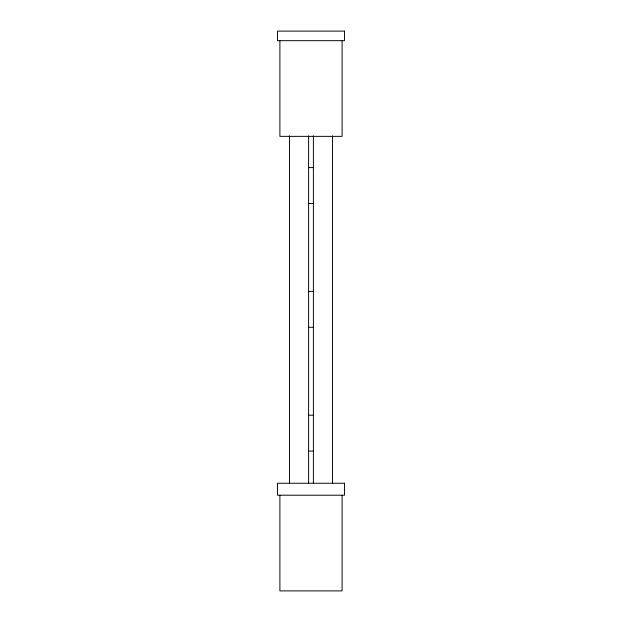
<?xml version="1.0" encoding="UTF-8"?>
<svg xmlns="http://www.w3.org/2000/svg" width="622" height="622" viewBox="0 0 622 622"><rect width="100%" height="100%" fill="white"/><g stroke="black" fill="none" stroke-linecap="round" stroke-linejoin="round"><path stroke-width="0.93" d="M308.605 167.582L313.395 167.582M308.605 203.472L313.395 203.472M308.605 291.384L313.395 291.384M308.605 327.273L313.395 327.273M308.605 415.185L313.395 415.185M308.605 451.074L313.395 451.074M342.1 40.671L342.1 136.358L279.9 136.358L279.9 40.671M342.1 495.205L342.1 590.9L279.9 590.9L279.9 495.205M332.529 135.767L332.529 483.185M313.395 135.767L313.395 483.185M308.605 135.767L308.605 483.185M289.471 135.767L289.471 483.185M344.495 31.1L277.505 31.1L277.505 40.671L344.495 40.671L344.495 31.1M344.495 483.247L277.505 483.247L277.505 495.205L344.495 495.205L344.495 483.247"/></g></svg>
